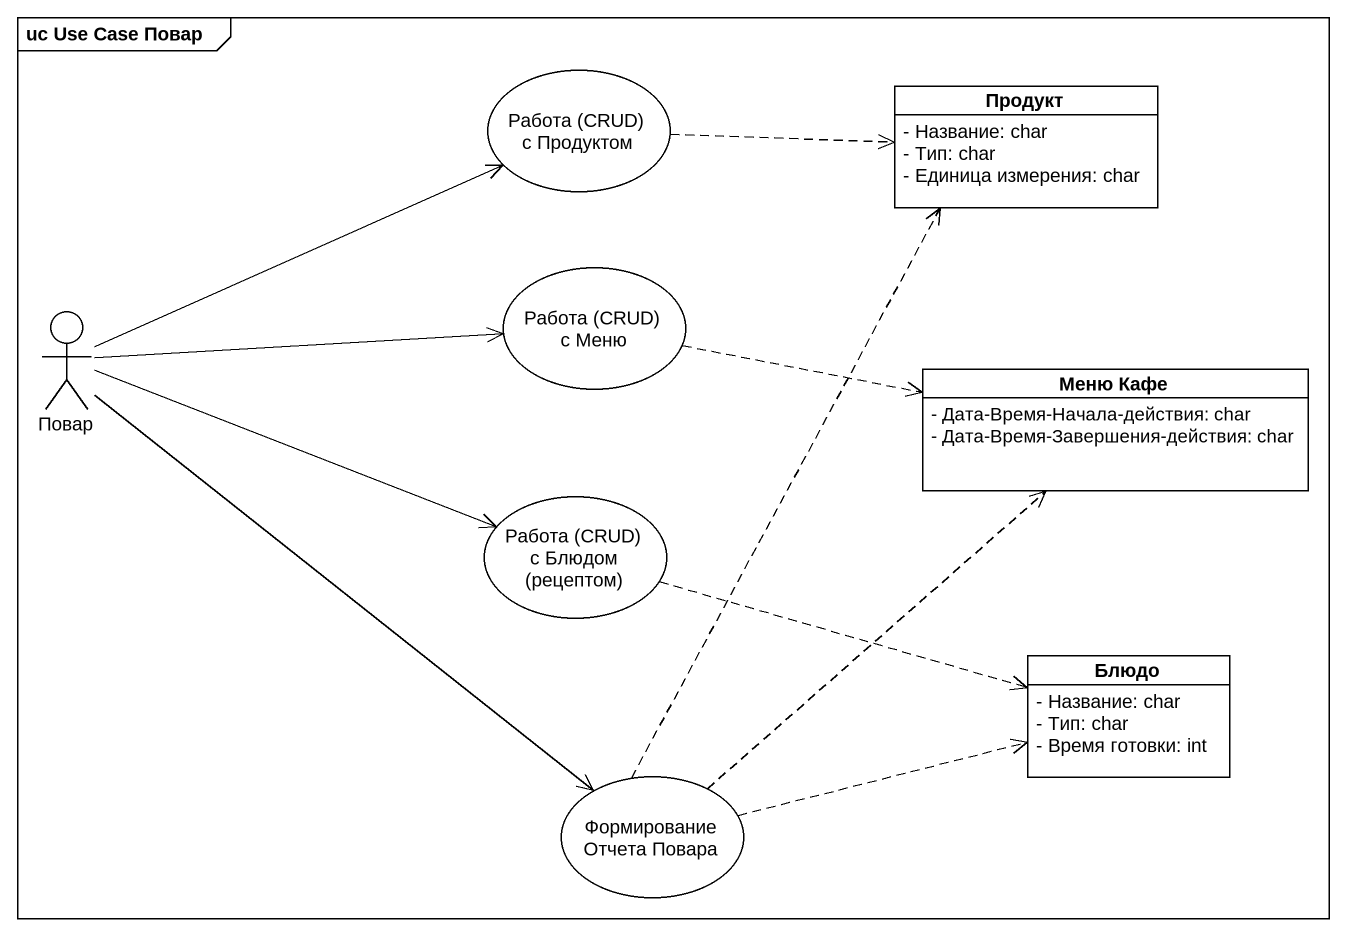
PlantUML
@startuml
mainframe uc Use Case Повар
allowmixing
hide circle
hide empty members
skinparam classAttributeIconSize 0
usecase "Работа (CRUD) с Продуктом" as Работа_CRUD_с_Продуктом
class Продукт {
  - Название: char
  - Тип: char
  - Единица измерения: char
}
usecase "Работа (CRUD) с Меню" as Работа_CRUD_с_Меню
actor Повар
class "Меню Кафе" as Меню_Кафе {
  - Дата-Время-Начала-действия: char
  - Дата-Время-Завершения-действия: char
}
usecase "Работа (CRUD) с Блюдом (рецептом)" as Работа_CRUD_с_Блюдом
class Блюдо {
  - Название: char
  - Тип: char
  - Время готовки: int
}
usecase "Формирование Отчета Повара" as Формирование_Отчета_Повара
Работа_CRUD_с_Продуктом .right.> Продукт
Работа_CRUD_с_Меню .right.> Меню_Кафе
Повар -right-> Работа_CRUD_с_Продуктом
Повар -right-> Работа_CRUD_с_Меню
Повар -right-> Работа_CRUD_с_Блюдом
Повар --> Формирование_Отчета_Повара
Работа_CRUD_с_Блюдом .right.> Блюдо
Формирование_Отчета_Повара .up.> Продукт
Формирование_Отчета_Повара .up.> Меню_Кафе
Формирование_Отчета_Повара .right.> Блюдо
@enduml
